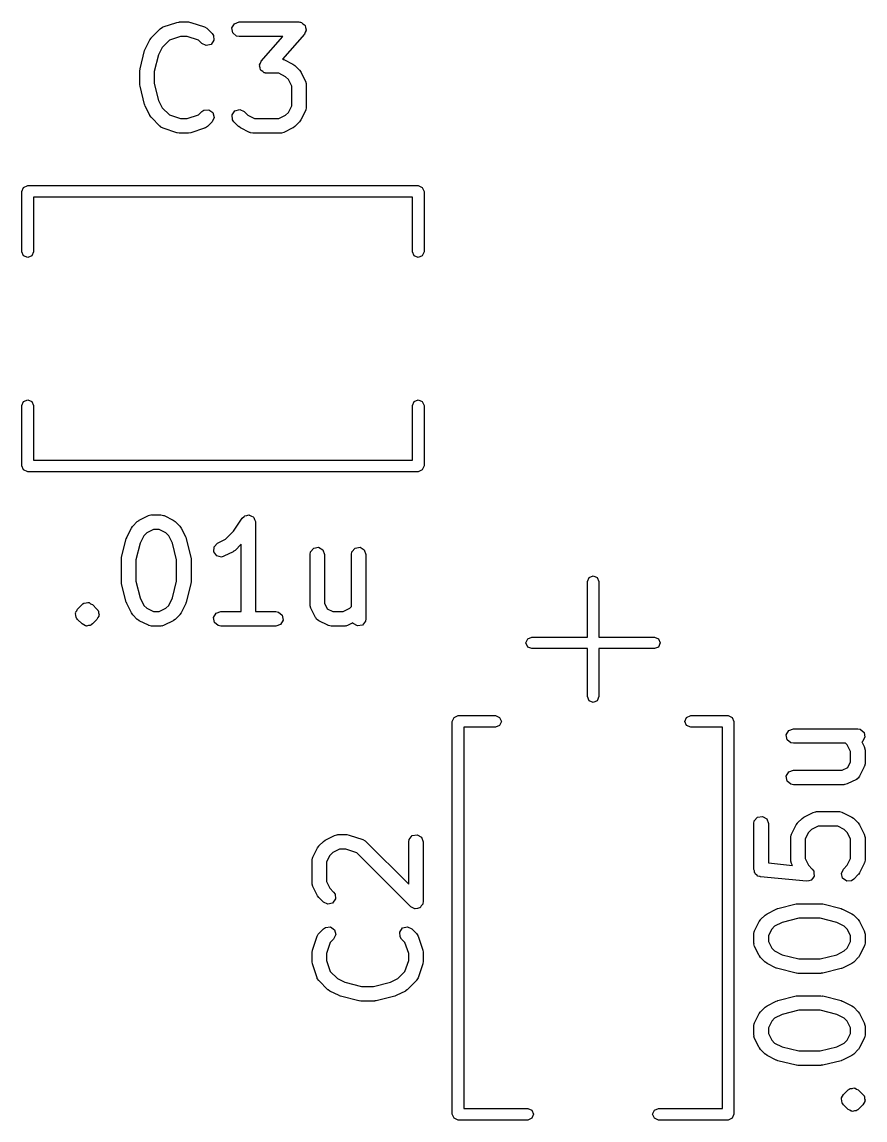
# Model space of a CAD drawing. Extents: x 40 to 128.4, y -180.3 to -86.
# Drawn here: x 62.67 to 71.39, y -112.33 to -100.97 of the extents above; entities that cross this region are included whole.
import ezdxf

# ---------------------------------------------------------------- set-up
doc = ezdxf.new("R2010")
doc.units = 0
doc.layers.add('BLACK', color=7, linetype='CONTINUOUS')

msp = doc.modelspace()

# ---------------------------------------------------------------- linework, layer by layer
at = {"layer": 'BLACK', "linetype": 'CONTINUOUS'}
for p, q in [((64.131, -101.019), (64.2739, -100.971)), ((64.2739, -100.971), (64.2961, -100.968)), ((64.2961, -100.968), (64.2976, -100.967)), ((64.2976, -100.967), (64.3929, -100.967)), ((64.3929, -100.967), (64.4149, -100.971)), ((64.4149, -100.971), (64.4166, -100.971)), ((64.4166, -100.971), (64.5594, -101.019)), ((64.8428, -101.029), (64.8685, -100.985)), ((64.8685, -100.985), (64.9167, -100.967)), ((64.9167, -100.967), (65.5357, -100.967)), ((65.5357, -100.967), (65.5468, -100.969)), ((65.5468, -100.969), (65.5503, -100.969)), ((65.5503, -100.969), (65.5529, -100.97)), ((65.5529, -100.97), (65.5614, -100.972)), ((65.5614, -100.972), (65.5769, -100.985)), ((65.5769, -100.985), (65.5942, -100.995)), ((65.5942, -100.995), (65.5961, -101.001)), ((64.0065, -101.132), (64.1017, -101.037)), ((64.1017, -101.037), (64.1231, -101.022)), ((64.1231, -101.022), (64.1275, -101.022)), ((64.1275, -101.022), (64.131, -101.019)), ((64.5594, -101.019), (64.5823, -101.031)), ((64.5823, -101.031), (64.5847, -101.035)), ((64.5847, -101.035), (64.5887, -101.037)), ((64.5887, -101.037), (64.6364, -101.085)), ((64.6364, -101.085), (64.6513, -101.106)), ((64.6513, -101.106), (64.6558, -101.157)), ((64.8517, -101.08), (64.8428, -101.029)), ((64.891, -101.113), (64.8517, -101.08)), ((65.5922, -101.092), (65.3647, -101.352)), ((65.5995, -101.073), (65.5922, -101.092)), ((65.5961, -101.001), (65.6007, -101.005)), ((65.6096, -101.055), (65.5995, -101.073)), ((65.6007, -101.005), (65.6042, -101.025)), ((65.6042, -101.025), (65.6107, -101.044)), ((65.6107, -101.044), (65.6085, -101.05)), ((65.6085, -101.05), (65.6096, -101.055)), ((63.9448, -101.247), (63.9924, -101.152)), ((63.9924, -101.152), (64.0058, -101.134)), ((64.0058, -101.134), (64.0065, -101.132)), ((64.1953, -101.156), (64.1212, -101.23)), ((64.3098, -101.117), (64.1953, -101.156)), ((64.3807, -101.117), (64.3098, -101.117)), ((64.4952, -101.156), (64.3807, -101.117)), ((64.5303, -101.191), (64.4952, -101.156)), ((64.5768, -101.212), (64.5303, -101.191)), ((64.6264, -101.199), (64.5768, -101.212)), ((64.6558, -101.157), (64.6264, -101.199)), ((64.9167, -101.117), (64.891, -101.113)), ((65.3704, -101.117), (64.9167, -101.117)), ((65.1459, -101.374), (65.3704, -101.117)), ((63.8915, -101.453), (63.9391, -101.262)), ((63.9391, -101.262), (63.9444, -101.25)), ((63.9444, -101.25), (63.9448, -101.247)), ((64.0827, -101.307), (64.0393, -101.48)), ((64.1212, -101.23), (64.0827, -101.307)), ((63.8919, -101.456), (63.8915, -101.453)), ((65.1274, -101.422), (65.1296, -101.416)), ((65.1339, -101.441), (65.1274, -101.422)), ((65.1285, -101.41), (65.1386, -101.393)), ((65.1296, -101.416), (65.1285, -101.41)), ((65.1374, -101.461), (65.1339, -101.441)), ((65.1386, -101.393), (65.1459, -101.374)), ((65.3647, -101.352), (65.3709, -101.353)), ((65.3709, -101.353), (65.3743, -101.356)), ((65.3743, -101.356), (65.3788, -101.356)), ((65.3788, -101.356), (65.474, -101.404)), ((65.474, -101.404), (65.492, -101.417)), ((65.492, -101.417), (65.4935, -101.418)), ((65.4935, -101.418), (65.5411, -101.466)), ((63.8893, -101.471), (63.8919, -101.456)), ((63.8893, -101.614), (63.8893, -101.471)), ((64.0393, -101.48), (64.0393, -101.605)), ((65.142, -101.465), (65.1374, -101.461)), ((65.1439, -101.47), (65.142, -101.465)), ((65.1612, -101.481), (65.1439, -101.47)), ((65.1767, -101.494), (65.1612, -101.481)), ((65.1852, -101.495), (65.1767, -101.494)), ((65.1878, -101.497), (65.1852, -101.495)), ((65.1913, -101.496), (65.1878, -101.497)), ((65.2024, -101.498), (65.1913, -101.496)), ((65.3275, -101.498), (65.2024, -101.498)), ((65.396, -101.533), (65.3275, -101.498)), ((65.4265, -101.563), (65.396, -101.533)), ((65.4607, -101.632), (65.4265, -101.563)), ((65.5411, -101.466), (65.554, -101.484)), ((65.554, -101.484), (65.5552, -101.485)), ((65.5552, -101.485), (65.6028, -101.58)), ((63.8905, -101.617), (63.8893, -101.614)), ((63.8915, -101.632), (63.8905, -101.617)), ((63.9391, -101.822), (63.8915, -101.632)), ((64.0393, -101.605), (64.0827, -101.778)), ((65.4607, -101.834), (65.4607, -101.632)), ((65.6028, -101.58), (65.6102, -101.605)), ((65.6102, -101.605), (65.6092, -101.61)), ((65.6092, -101.61), (65.6107, -101.614)), ((65.6107, -101.614), (65.6107, -101.852)), ((64.0827, -101.778), (64.1212, -101.855)), ((63.9411, -101.825), (63.9391, -101.822)), ((63.9448, -101.838), (63.9411, -101.825)), ((63.9924, -101.933), (63.9448, -101.838)), ((64.1212, -101.855), (64.1953, -101.929)), ((64.4952, -101.929), (64.5303, -101.894)), ((64.5303, -101.894), (64.5516, -101.879)), ((64.5516, -101.879), (64.6027, -101.875)), ((64.6027, -101.875), (64.6448, -101.904)), ((64.6448, -101.904), (64.658, -101.954)), ((64.8442, -101.928), (64.8736, -101.886)), ((64.8736, -101.886), (64.9232, -101.872)), ((64.9232, -101.872), (64.9697, -101.894)), ((64.9697, -101.894), (65.0087, -101.933)), ((65.396, -101.933), (65.4265, -101.903)), ((65.4265, -101.903), (65.4607, -101.834)), ((65.6028, -101.885), (65.5552, -101.981)), ((65.6033, -101.881), (65.6028, -101.885)), ((65.6062, -101.878), (65.6033, -101.881)), ((65.6107, -101.852), (65.6062, -101.878)), ((63.9936, -101.934), (63.9924, -101.933)), ((64.0065, -101.953), (63.9936, -101.934)), ((64.1017, -102.048), (64.0065, -101.953)), ((64.1953, -101.929), (64.3098, -101.967)), ((64.3098, -101.967), (64.3807, -101.967)), ((64.3807, -101.967), (64.4952, -101.929)), ((64.6364, -102), (64.5887, -102.048)), ((64.658, -101.954), (64.6364, -102)), ((64.8487, -101.979), (64.8442, -101.928)), ((64.8636, -102), (64.8487, -101.979)), ((64.9113, -102.048), (64.8636, -102)), ((65.0087, -101.933), (65.0772, -101.967)), ((65.0772, -101.967), (65.3275, -101.967)), ((65.3275, -101.967), (65.396, -101.933)), ((65.5411, -102), (65.4935, -102.048)), ((65.5418, -101.999), (65.5411, -102)), ((65.5552, -101.981), (65.5418, -101.999)), ((64.1058, -102.05), (64.1017, -102.048)), ((64.1081, -102.054), (64.1058, -102.05)), ((64.131, -102.066), (64.1081, -102.054)), ((64.2739, -102.114), (64.131, -102.066)), ((64.2755, -102.113), (64.2739, -102.114)), ((64.2976, -102.117), (64.2755, -102.113)), ((64.3929, -102.117), (64.2976, -102.117)), ((64.3944, -102.117), (64.3929, -102.117)), ((64.4166, -102.114), (64.3944, -102.117)), ((64.5594, -102.066), (64.4166, -102.114)), ((64.5629, -102.063), (64.5594, -102.066)), ((64.5674, -102.063), (64.5629, -102.063)), ((64.5887, -102.048), (64.5674, -102.063)), ((64.9127, -102.048), (64.9113, -102.048)), ((64.9307, -102.062), (64.9127, -102.048)), ((65.026, -102.109), (64.9307, -102.062)), ((65.0304, -102.11), (65.026, -102.109)), ((65.0339, -102.113), (65.0304, -102.11)), ((65.0595, -102.117), (65.0339, -102.113)), ((65.3452, -102.117), (65.0595, -102.117)), ((65.3495, -102.116), (65.3452, -102.117)), ((65.3538, -102.117), (65.3495, -102.116)), ((65.3788, -102.109), (65.3538, -102.117)), ((65.474, -102.062), (65.3788, -102.109)), ((65.4751, -102.061), (65.474, -102.062)), ((65.4935, -102.048), (65.4751, -102.061)), ((62.67, -102.72), (62.6876, -102.678)), ((62.6876, -102.678), (62.73, -102.66)), ((62.73, -102.66), (66.77, -102.66)), ((66.77, -102.66), (66.8124, -102.678)), ((66.8124, -102.678), (66.83, -102.72)), ((62.67, -103.345), (62.67, -102.72)), ((66.71, -102.78), (62.79, -102.78)), ((62.79, -102.78), (62.79, -103.345)), ((66.71, -103.345), (66.71, -102.78)), ((66.83, -102.72), (66.83, -103.345)), ((62.6876, -103.387), (62.67, -103.345)), ((62.79, -103.345), (62.7724, -103.387)), ((66.7276, -103.387), (66.71, -103.345)), ((66.83, -103.345), (66.8124, -103.387)), ((62.73, -103.405), (62.6876, -103.387)), ((62.7724, -103.387), (62.73, -103.405)), ((66.77, -103.405), (66.7276, -103.387)), ((66.8124, -103.387), (66.77, -103.405)), ((62.67, -104.935), (62.6876, -104.893)), ((62.67, -105.56), (62.67, -104.935)), ((62.6876, -104.893), (62.73, -104.875)), ((62.73, -104.875), (62.7724, -104.893)), ((62.7724, -104.893), (62.79, -104.935)), ((62.79, -104.935), (62.79, -105.5)), ((66.71, -104.935), (66.7276, -104.893)), ((66.71, -105.5), (66.71, -104.935)), ((66.7276, -104.893), (66.77, -104.875)), ((66.77, -104.875), (66.8124, -104.893)), ((66.8124, -104.893), (66.83, -104.935)), ((66.83, -104.935), (66.83, -105.56)), ((62.79, -105.5), (66.71, -105.5)), ((62.6876, -105.602), (62.67, -105.56)), ((62.73, -105.62), (62.6876, -105.602)), ((66.77, -105.62), (62.73, -105.62)), ((66.8124, -105.602), (66.77, -105.62)), ((66.83, -105.56), (66.8124, -105.602)), ((63.8831, -106.123), (63.9784, -106.075)), ((63.9784, -106.075), (64.0033, -106.068)), ((64.0033, -106.068), (64.0077, -106.069)), ((64.0077, -106.069), (64.0119, -106.067)), ((64.0119, -106.067), (64.1071, -106.067)), ((64.1071, -106.067), (64.1328, -106.072)), ((64.1328, -106.072), (64.1362, -106.075)), ((64.1362, -106.075), (64.1407, -106.075)), ((64.1407, -106.075), (64.2359, -106.123)), ((64.8584, -106.237), (64.9495, -106.101)), ((64.9495, -106.101), (64.9675, -106.082)), ((64.9675, -106.082), (64.9716, -106.081)), ((64.9716, -106.081), (64.9744, -106.077)), ((64.9744, -106.077), (64.9958, -106.074)), ((64.9958, -106.074), (65.0167, -106.068)), ((65.0167, -106.068), (65.0207, -106.069)), ((65.0207, -106.069), (65.0249, -106.069)), ((65.0249, -106.069), (65.0438, -106.079)), ((65.0438, -106.079), (65.0637, -106.088)), ((65.0637, -106.088), (65.0656, -106.092)), ((65.0656, -106.092), (65.0694, -106.094)), ((65.0694, -106.094), (65.0768, -106.115)), ((63.7543, -106.299), (63.802, -106.204)), ((63.802, -106.204), (63.8153, -106.186)), ((63.8153, -106.186), (63.816, -106.185)), ((63.816, -106.185), (63.8636, -106.137)), ((63.8636, -106.137), (63.882, -106.124)), ((63.882, -106.124), (63.8831, -106.123)), ((64.0296, -106.217), (63.9611, -106.252)), ((64.0894, -106.217), (64.0296, -106.217)), ((64.158, -106.252), (64.0894, -106.217)), ((64.2359, -106.123), (64.2539, -106.136)), ((64.2539, -106.136), (64.2554, -106.137)), ((64.2554, -106.137), (64.303, -106.185)), ((64.303, -106.185), (64.3159, -106.203)), ((64.3159, -106.203), (64.3171, -106.204)), ((64.3171, -106.204), (64.3647, -106.299)), ((65.0768, -106.115), (65.0864, -106.134)), ((65.0864, -106.134), (65.0854, -106.138)), ((65.0854, -106.138), (65.0869, -106.142)), ((65.0869, -106.142), (65.0869, -107.067)), ((63.701, -106.505), (63.7487, -106.315)), ((63.7487, -106.315), (63.7539, -106.303)), ((63.7539, -106.303), (63.7543, -106.299)), ((63.9307, -106.282), (63.8922, -106.359)), ((63.9611, -106.252), (63.9307, -106.282)), ((64.1884, -106.282), (64.158, -106.252)), ((64.2269, -106.359), (64.1884, -106.282)), ((64.3647, -106.299), (64.3684, -106.312)), ((64.3684, -106.312), (64.3704, -106.315)), ((64.3704, -106.315), (64.418, -106.505)), ((64.6926, -106.361), (64.777, -106.319)), ((64.777, -106.319), (64.8584, -106.237)), ((63.8922, -106.359), (63.8488, -106.533)), ((64.2702, -106.533), (64.2269, -106.359)), ((64.6543, -106.449), (64.6574, -106.398)), ((64.6849, -106.491), (64.6543, -106.449)), ((64.6574, -106.398), (64.6926, -106.361)), ((64.855, -106.448), (64.7597, -106.495)), ((64.8561, -106.446), (64.855, -106.448)), ((64.8745, -106.434), (64.8561, -106.446)), ((64.9369, -106.371), (64.8745, -106.434)), ((64.9369, -107.067), (64.9369, -106.371)), ((65.6512, -106.476), (65.6557, -106.45)), ((65.6557, -106.45), (65.6887, -106.411)), ((65.6887, -106.411), (65.7392, -106.402)), ((65.7392, -106.402), (65.7836, -106.428)), ((65.7836, -106.428), (65.8012, -106.476)), ((66.0798, -106.476), (66.0843, -106.45)), ((66.0843, -106.45), (66.1173, -106.411)), ((66.1173, -106.411), (66.1678, -106.402)), ((66.1678, -106.402), (66.2122, -106.428)), ((66.2122, -106.428), (66.2298, -106.476)), ((63.6988, -106.523), (63.7014, -106.509)), ((63.6988, -106.761), (63.6988, -106.523)), ((63.7014, -106.509), (63.701, -106.505)), ((63.8488, -106.533), (63.8488, -106.752)), ((64.2702, -106.752), (64.2702, -106.533)), ((64.418, -106.505), (64.4191, -106.52)), ((64.4191, -106.52), (64.4202, -106.523)), ((64.4202, -106.523), (64.4202, -106.761)), ((64.7348, -106.503), (64.6849, -106.491)), ((64.7597, -106.495), (64.7348, -106.503)), ((65.6512, -107), (65.6512, -106.476)), ((65.8012, -106.476), (65.8012, -106.982)), ((66.0798, -107.016), (66.0798, -106.476)), ((66.2298, -106.476), (66.2298, -107.142)), ((63.7, -106.765), (63.6988, -106.761)), ((63.701, -106.78), (63.7, -106.765)), ((63.7487, -106.97), (63.701, -106.78)), ((63.8488, -106.752), (63.8922, -106.926)), ((64.2269, -106.926), (64.2702, -106.752)), ((64.418, -106.78), (64.3704, -106.97)), ((64.4202, -106.761), (64.4176, -106.776)), ((64.4176, -106.776), (64.418, -106.78)), ((68.52, -106.756), (68.5376, -106.714)), ((68.52, -107.331), (68.52, -106.756)), ((68.5376, -106.714), (68.58, -106.696)), ((68.58, -106.696), (68.6224, -106.714)), ((68.6224, -106.714), (68.64, -106.756)), ((68.64, -106.756), (68.64, -107.331)), ((63.2446, -107.042), (63.2922, -106.994)), ((63.2922, -106.994), (63.3003, -106.988)), ((63.3003, -106.988), (63.3022, -106.986)), ((63.3022, -106.986), (63.3054, -106.985)), ((63.3054, -106.985), (63.3056, -106.985)), ((63.3056, -106.985), (63.3077, -106.982)), ((63.3077, -106.982), (63.3097, -106.982)), ((63.3097, -106.982), (63.3135, -106.979)), ((63.3135, -106.979), (63.333, -106.977)), ((63.333, -106.977), (63.3518, -106.972)), ((63.3518, -106.972), (63.3549, -106.974)), ((63.3549, -106.974), (63.3583, -106.973)), ((63.3583, -106.973), (63.3612, -106.975)), ((63.3612, -106.975), (63.3646, -106.975)), ((63.3646, -106.975), (63.3806, -106.986)), ((63.3806, -106.986), (63.3983, -106.994)), ((63.3983, -106.994), (63.4459, -107.042)), ((63.7507, -106.973), (63.7487, -106.97)), ((63.7543, -106.985), (63.7507, -106.973)), ((63.802, -107.081), (63.7543, -106.985)), ((63.8922, -106.926), (63.9307, -107.003)), ((63.9307, -107.003), (63.9611, -107.033)), ((64.158, -107.033), (64.1884, -107.003)), ((64.1884, -107.003), (64.2269, -106.926)), ((64.3647, -106.985), (64.3171, -107.081)), ((64.3651, -106.982), (64.3647, -106.985)), ((64.3704, -106.97), (64.3651, -106.982)), ((65.6527, -107.004), (65.6512, -107)), ((65.6517, -107.008), (65.6527, -107.004)), ((65.6591, -107.033), (65.6517, -107.008)), ((65.8012, -106.982), (65.8297, -107.039)), ((66.0627, -107.033), (66.0798, -107.016)), ((63.2229, -107.088), (63.2258, -107.082)), ((63.2279, -107.107), (63.2229, -107.088)), ((63.2252, -107.075), (63.2364, -107.059)), ((63.2258, -107.082), (63.2252, -107.075)), ((63.2296, -107.126), (63.2279, -107.107)), ((63.2353, -107.135), (63.2296, -107.126)), ((63.2364, -107.059), (63.2446, -107.042)), ((63.4459, -107.042), (63.4516, -107.05)), ((63.4541, -107.13), (63.4459, -107.148)), ((63.4516, -107.05), (63.4543, -107.052)), ((63.4653, -107.114), (63.4541, -107.13)), ((63.4543, -107.052), (63.4552, -107.055)), ((63.4552, -107.055), (63.4608, -107.063)), ((63.4608, -107.063), (63.4625, -107.082)), ((63.4625, -107.082), (63.4676, -107.101)), ((63.4676, -107.101), (63.4647, -107.107)), ((63.4647, -107.107), (63.4653, -107.114)), ((63.8032, -107.082), (63.802, -107.081)), ((63.816, -107.1), (63.8032, -107.082)), ((63.8636, -107.148), (63.816, -107.1)), ((63.9611, -107.033), (64.0296, -107.067)), ((64.0296, -107.067), (64.0894, -107.067)), ((64.0894, -107.067), (64.158, -107.033)), ((64.303, -107.1), (64.2554, -107.148)), ((64.3037, -107.099), (64.303, -107.1)), ((64.3171, -107.081), (64.3037, -107.099)), ((64.6523, -107.129), (64.678, -107.085)), ((64.6612, -107.18), (64.6523, -107.129)), ((64.678, -107.085), (64.7262, -107.067)), ((64.7262, -107.067), (64.9369, -107.067)), ((65.0869, -107.067), (65.2976, -107.067)), ((65.2976, -107.067), (65.3233, -107.072)), ((65.3233, -107.072), (65.3626, -107.105)), ((65.3626, -107.105), (65.3715, -107.155)), ((65.7067, -107.128), (65.6591, -107.033)), ((65.7149, -107.136), (65.7067, -107.128)), ((65.8297, -107.039), (65.8868, -107.067)), ((65.8868, -107.067), (65.9942, -107.067)), ((65.9942, -107.067), (66.0627, -107.033)), ((63.2362, -107.138), (63.2353, -107.135)), ((63.2389, -107.14), (63.2362, -107.138)), ((63.2446, -107.148), (63.2389, -107.14)), ((63.2922, -107.195), (63.2446, -107.148)), ((63.3099, -107.204), (63.2922, -107.195)), ((63.3258, -107.215), (63.3099, -107.204)), ((63.3292, -107.215), (63.3258, -107.215)), ((63.3322, -107.216), (63.3292, -107.215)), ((63.3356, -107.216), (63.3322, -107.216)), ((63.3387, -107.217), (63.3356, -107.216)), ((63.3575, -107.212), (63.3387, -107.217)), ((63.3769, -107.21), (63.3575, -107.212)), ((63.3807, -107.208), (63.3769, -107.21)), ((63.3827, -107.207), (63.3807, -107.208)), ((63.3849, -107.205), (63.3827, -107.207)), ((63.385, -107.205), (63.3849, -107.205)), ((63.3883, -107.204), (63.385, -107.205)), ((63.3902, -107.201), (63.3883, -107.204)), ((63.3983, -107.195), (63.3902, -107.201)), ((63.4459, -107.148), (63.3983, -107.195)), ((63.8651, -107.148), (63.8636, -107.148)), ((63.8831, -107.162), (63.8651, -107.148)), ((63.9784, -107.209), (63.8831, -107.162)), ((63.9828, -107.21), (63.9784, -107.209)), ((63.9863, -107.213), (63.9828, -107.21)), ((64.0119, -107.217), (63.9863, -107.213)), ((64.1071, -107.217), (64.0119, -107.217)), ((64.1114, -107.216), (64.1071, -107.217)), ((64.1157, -107.217), (64.1114, -107.216)), ((64.1407, -107.209), (64.1157, -107.217)), ((64.2359, -107.162), (64.1407, -107.209)), ((64.237, -107.161), (64.2359, -107.162)), ((64.2554, -107.148), (64.237, -107.161)), ((64.7005, -107.213), (64.6612, -107.18)), ((64.7262, -107.217), (64.7005, -107.213)), ((65.2976, -107.217), (64.7262, -107.217)), ((65.3458, -107.2), (65.2976, -107.217)), ((65.3715, -107.155), (65.3458, -107.2)), ((65.7193, -107.146), (65.7149, -107.136)), ((65.7403, -107.162), (65.7193, -107.146)), ((65.8355, -107.209), (65.7403, -107.162)), ((65.84, -107.21), (65.8355, -107.209)), ((65.8434, -107.213), (65.84, -107.21)), ((65.869, -107.217), (65.8434, -107.213)), ((66.0119, -107.217), (65.869, -107.217)), ((66.0161, -107.216), (66.0119, -107.217)), ((66.0205, -107.217), (66.0161, -107.216)), ((66.0454, -107.209), (66.0205, -107.217)), ((66.0951, -107.185), (66.0454, -107.209)), ((66.0973, -107.191), (66.0951, -107.185)), ((66.1417, -107.216), (66.0973, -107.191)), ((66.1923, -107.207), (66.1417, -107.216)), ((66.2252, -107.168), (66.1923, -107.207)), ((66.2298, -107.142), (66.2252, -107.168)), ((67.885, -107.391), (67.9026, -107.349)), ((67.9026, -107.349), (67.945, -107.331)), ((67.945, -107.331), (68.52, -107.331)), ((68.64, -107.331), (69.215, -107.331)), ((69.215, -107.331), (69.2574, -107.349)), ((69.2574, -107.349), (69.275, -107.391)), ((67.9026, -107.434), (67.885, -107.391)), ((67.945, -107.451), (67.9026, -107.434)), ((68.52, -107.451), (67.945, -107.451)), ((68.52, -107.947), (68.52, -107.451)), ((69.215, -107.451), (68.64, -107.451)), ((68.64, -107.451), (68.64, -107.947)), ((69.2574, -107.434), (69.215, -107.451)), ((69.275, -107.391), (69.2574, -107.434)), ((68.5376, -107.99), (68.52, -107.947)), ((68.58, -108.007), (68.5376, -107.99)), ((68.6224, -107.99), (68.58, -108.007)), ((68.64, -107.947), (68.6224, -107.99)), ((67.1406, -108.162), (67.183, -108.144)), ((67.183, -108.144), (67.5703, -108.144)), ((67.5703, -108.144), (67.6127, -108.162)), ((69.5473, -108.162), (69.5897, -108.144)), ((69.5897, -108.144), (69.977, -108.144)), ((69.977, -108.144), (70.0194, -108.162)), ((67.123, -108.204), (67.1406, -108.162)), ((67.123, -112.268), (67.123, -108.204)), ((67.5703, -108.264), (67.243, -108.264)), ((67.243, -108.264), (67.243, -112.208)), ((67.6127, -108.246), (67.5703, -108.264)), ((67.6127, -108.162), (67.6303, -108.204)), ((67.6303, -108.204), (67.6127, -108.246)), ((69.5297, -108.204), (69.5473, -108.162)), ((69.5473, -108.246), (69.5297, -108.204)), ((69.5897, -108.264), (69.5473, -108.246)), ((69.917, -108.264), (69.5897, -108.264)), ((69.917, -112.208), (69.917, -108.264)), ((70.0194, -108.162), (70.037, -108.204)), ((70.037, -108.204), (70.037, -112.268)), ((70.5779, -108.342), (70.6035, -108.298)), ((70.5868, -108.393), (70.5779, -108.342)), ((70.6035, -108.298), (70.6517, -108.28)), ((70.6517, -108.28), (71.3184, -108.28)), ((71.3184, -108.28), (71.344, -108.285)), ((71.344, -108.285), (71.3833, -108.318)), ((71.3922, -108.368), (71.3666, -108.412)), ((71.3833, -108.318), (71.3922, -108.368)), ((70.6261, -108.426), (70.5868, -108.393)), ((70.6517, -108.43), (70.6261, -108.426)), ((71.1921, -108.43), (70.6517, -108.43)), ((71.2091, -108.447), (71.1921, -108.43)), ((71.2434, -108.516), (71.2091, -108.447)), ((71.3666, -108.412), (71.3606, -108.415)), ((71.3606, -108.415), (71.3855, -108.464)), ((71.3855, -108.464), (71.3929, -108.489)), ((71.3929, -108.489), (71.3918, -108.494)), ((71.3918, -108.494), (71.3934, -108.498)), ((71.2434, -108.623), (71.2434, -108.516)), ((71.3934, -108.498), (71.3934, -108.641)), ((70.6035, -108.726), (70.6517, -108.709)), ((70.6517, -108.709), (71.1578, -108.709)), ((71.1578, -108.709), (71.2149, -108.68)), ((71.2149, -108.68), (71.2434, -108.623)), ((71.3855, -108.674), (71.3378, -108.77)), ((71.386, -108.67), (71.3855, -108.674)), ((71.3889, -108.666), (71.386, -108.67)), ((71.3934, -108.641), (71.3889, -108.666)), ((70.5779, -108.771), (70.6035, -108.726)), ((70.5868, -108.821), (70.5779, -108.771)), ((70.6261, -108.854), (70.5868, -108.821)), ((71.3043, -108.803), (71.2091, -108.851)), ((71.312, -108.795), (71.3043, -108.803)), ((71.3223, -108.79), (71.312, -108.795)), ((71.3378, -108.77), (71.3223, -108.79)), ((70.6517, -108.859), (70.6261, -108.854)), ((71.1755, -108.859), (70.6517, -108.859)), ((71.1797, -108.857), (71.1755, -108.859)), ((71.1841, -108.858), (71.1797, -108.857)), ((71.2091, -108.851), (71.1841, -108.858)), ((70.761, -109.193), (70.8563, -109.145)), ((70.8563, -109.145), (70.8812, -109.138)), ((70.8812, -109.138), (70.8856, -109.139)), ((70.8856, -109.139), (70.8898, -109.137)), ((70.8898, -109.137), (71.1279, -109.137)), ((71.1279, -109.137), (71.1536, -109.142)), ((71.1536, -109.142), (71.157, -109.145)), ((71.157, -109.145), (71.1614, -109.145)), ((71.1614, -109.145), (71.2567, -109.193)), ((70.2434, -109.26), (70.2479, -109.234)), ((70.2434, -109.736), (70.2434, -109.26)), ((70.2479, -109.234), (70.2809, -109.195)), ((70.2809, -109.195), (70.3314, -109.186)), ((70.3314, -109.186), (70.3758, -109.212)), ((70.3758, -109.212), (70.3934, -109.26)), ((70.3934, -109.26), (70.3934, -109.668)), ((70.6323, -109.369), (70.6799, -109.274)), ((70.6799, -109.274), (70.6932, -109.256)), ((70.6932, -109.256), (70.6939, -109.254)), ((70.6939, -109.254), (70.7415, -109.207)), ((70.7415, -109.207), (70.7599, -109.194)), ((70.7599, -109.194), (70.761, -109.193)), ((70.9075, -109.287), (70.839, -109.321)), ((71.1102, -109.287), (70.9075, -109.287)), ((71.1787, -109.321), (71.1102, -109.287)), ((71.2567, -109.193), (71.2747, -109.206)), ((71.2747, -109.206), (71.2762, -109.207)), ((71.2762, -109.207), (71.3238, -109.254)), ((71.3238, -109.254), (71.3367, -109.273)), ((71.3367, -109.273), (71.3378, -109.274)), ((71.3378, -109.274), (71.3855, -109.369)), ((65.8081, -109.431), (65.9033, -109.383)), ((65.9033, -109.383), (65.9283, -109.376)), ((65.9283, -109.376), (65.9326, -109.377)), ((65.9326, -109.377), (65.9369, -109.375)), ((65.9369, -109.375), (66.0321, -109.375)), ((66.0321, -109.375), (66.0542, -109.379)), ((66.0542, -109.379), (66.0558, -109.379)), ((66.0558, -109.379), (66.1987, -109.427)), ((66.6759, -109.425), (66.7089, -109.385)), ((66.7089, -109.385), (66.7594, -109.376)), ((66.7594, -109.376), (66.8038, -109.402)), ((66.8038, -109.402), (66.8214, -109.45)), ((70.6243, -109.403), (70.6289, -109.377)), ((70.6243, -109.641), (70.6243, -109.403)), ((70.6289, -109.377), (70.6317, -109.374)), ((70.6317, -109.374), (70.6323, -109.369)), ((70.8086, -109.352), (70.7743, -109.42)), ((70.839, -109.321), (70.8086, -109.352)), ((71.2091, -109.352), (71.1787, -109.321)), ((71.2434, -109.42), (71.2091, -109.352)), ((71.3855, -109.369), (71.3929, -109.394)), ((71.3929, -109.394), (71.3918, -109.398)), ((71.3918, -109.398), (71.3934, -109.403)), ((71.3934, -109.403), (71.3934, -109.641)), ((65.6793, -109.607), (65.7269, -109.512)), ((65.7269, -109.512), (65.7403, -109.494)), ((65.7403, -109.494), (65.741, -109.492)), ((65.741, -109.492), (65.7886, -109.445)), ((65.7886, -109.445), (65.807, -109.432)), ((65.807, -109.432), (65.8081, -109.431)), ((66.1987, -109.427), (66.2216, -109.439)), ((66.2216, -109.439), (66.2239, -109.443)), ((66.2239, -109.443), (66.228, -109.445)), ((66.228, -109.445), (66.6714, -109.888)), ((66.6714, -109.45), (66.6759, -109.425)), ((66.6714, -109.888), (66.6714, -109.45)), ((66.8214, -109.45), (66.8214, -110.069)), ((70.7743, -109.42), (70.7743, -109.623)), ((71.2434, -109.623), (71.2434, -109.42)), ((65.6714, -109.641), (65.6759, -109.615)), ((65.6759, -109.615), (65.6788, -109.612)), ((65.6788, -109.612), (65.6793, -109.607)), ((65.8556, -109.59), (65.8214, -109.658)), ((65.886, -109.56), (65.8556, -109.59)), ((65.9546, -109.525), (65.886, -109.56)), ((66.0199, -109.525), (65.9546, -109.525)), ((66.1344, -109.563), (66.0199, -109.525)), ((66.6933, -110.122), (66.1344, -109.563)), ((70.7743, -109.623), (70.8086, -109.692)), ((71.2091, -109.692), (71.2434, -109.623)), ((65.6714, -109.879), (65.6714, -109.641)), ((65.8214, -109.658), (65.8214, -109.861)), ((70.2488, -109.751), (70.2434, -109.736)), ((70.3934, -109.668), (70.6416, -109.693)), ((70.6259, -109.645), (70.6243, -109.641)), ((70.6248, -109.649), (70.6259, -109.645)), ((70.6323, -109.674), (70.6248, -109.649)), ((70.6416, -109.693), (70.6323, -109.674)), ((70.8086, -109.692), (70.8476, -109.731)), ((70.8476, -109.731), (70.8625, -109.752)), ((71.1484, -109.777), (71.1701, -109.731)), ((71.1701, -109.731), (71.2091, -109.692)), ((71.3855, -109.674), (71.3378, -109.77)), ((71.386, -109.67), (71.3855, -109.674)), ((71.3889, -109.666), (71.386, -109.67)), ((71.3934, -109.641), (71.3889, -109.666)), ((70.25, -109.767), (70.2488, -109.751)), ((70.2573, -109.774), (70.25, -109.767)), ((70.2609, -109.784), (70.2573, -109.774)), ((70.2747, -109.792), (70.2609, -109.784)), ((70.2858, -109.804), (70.2747, -109.792)), ((70.3027, -109.808), (70.2858, -109.804)), ((70.3054, -109.81), (70.3027, -109.808)), ((70.3071, -109.81), (70.3054, -109.81)), ((70.3109, -109.811), (70.3071, -109.81)), ((70.7871, -109.858), (70.3109, -109.811)), ((70.7876, -109.858), (70.7871, -109.858)), ((70.788, -109.858), (70.7876, -109.858)), ((70.8124, -109.852), (70.788, -109.858)), ((70.8368, -109.846), (70.8124, -109.852)), ((70.8371, -109.845), (70.8368, -109.846)), ((70.8376, -109.845), (70.8371, -109.845)), ((70.852, -109.824), (70.8376, -109.845)), ((70.8668, -109.804), (70.852, -109.824)), ((70.8625, -109.752), (70.8626, -109.752)), ((70.8626, -109.752), (70.8629, -109.753)), ((70.8629, -109.753), (70.8648, -109.778)), ((70.8648, -109.778), (70.867, -109.803)), ((70.867, -109.803), (70.8667, -109.803)), ((70.8667, -109.803), (70.8668, -109.804)), ((71.1617, -109.827), (71.1484, -109.777)), ((71.2037, -109.856), (71.1617, -109.827)), ((71.2548, -109.852), (71.2037, -109.856)), ((71.2762, -109.837), (71.2548, -109.852)), ((71.3238, -109.789), (71.2762, -109.837)), ((71.3245, -109.788), (71.3238, -109.789)), ((71.3378, -109.77), (71.3245, -109.788)), ((65.6729, -109.883), (65.6714, -109.879)), ((65.6719, -109.887), (65.6729, -109.883)), ((65.6793, -109.912), (65.6719, -109.887)), ((65.7269, -110.008), (65.6793, -109.912)), ((65.8214, -109.861), (65.8556, -109.93)), ((65.8556, -109.93), (65.8947, -109.969)), ((65.8947, -109.969), (65.9096, -109.99)), ((65.7281, -110.009), (65.7269, -110.008)), ((65.741, -110.027), (65.7281, -110.009)), ((65.7886, -110.075), (65.741, -110.027)), ((65.8351, -110.096), (65.7886, -110.075)), ((65.8846, -110.083), (65.8351, -110.096)), ((65.9141, -110.041), (65.8846, -110.083)), ((65.9096, -109.99), (65.9141, -110.041)), ((66.8214, -110.069), (66.8185, -110.085)), ((66.8185, -110.085), (66.8188, -110.089)), ((66.7138, -110.132), (66.6933, -110.122)), ((66.7334, -110.143), (66.7138, -110.132)), ((66.7367, -110.143), (66.7334, -110.143)), ((66.7398, -110.144), (66.7367, -110.143)), ((66.7616, -110.138), (66.7398, -110.144)), ((66.7839, -110.134), (66.7616, -110.138)), ((66.7861, -110.132), (66.7839, -110.134)), ((66.7894, -110.131), (66.7861, -110.132)), ((66.8023, -110.112), (66.7894, -110.131)), ((66.8169, -110.095), (66.8023, -110.112)), ((66.8177, -110.09), (66.8169, -110.095)), ((66.8188, -110.089), (66.8177, -110.09)), ((70.3606, -110.207), (70.379, -110.194)), ((70.379, -110.194), (70.3801, -110.193)), ((70.3801, -110.193), (70.4753, -110.145)), ((70.4753, -110.145), (70.4877, -110.141)), ((70.4877, -110.141), (70.4907, -110.139)), ((70.4907, -110.139), (70.6811, -110.092)), ((70.6811, -110.092), (70.6961, -110.091)), ((70.6961, -110.091), (70.6993, -110.09)), ((70.6993, -110.09), (70.9374, -110.09)), ((70.9374, -110.09), (70.9522, -110.092)), ((70.9522, -110.092), (70.9556, -110.092)), ((70.9556, -110.092), (71.1461, -110.139)), ((71.1461, -110.139), (71.1579, -110.145)), ((71.1579, -110.145), (71.1614, -110.145)), ((71.1614, -110.145), (71.2567, -110.193)), ((71.2567, -110.193), (71.2747, -110.206)), ((70.2513, -110.369), (70.2989, -110.274)), ((70.2989, -110.274), (70.3123, -110.256)), ((70.3123, -110.256), (70.313, -110.254)), ((70.313, -110.254), (70.3606, -110.207)), ((70.535, -110.283), (70.458, -110.321)), ((70.7086, -110.24), (70.535, -110.283)), ((70.9282, -110.24), (70.7086, -110.24)), ((71.1017, -110.283), (70.9282, -110.24)), ((71.1787, -110.321), (71.1017, -110.283)), ((71.2747, -110.206), (71.2762, -110.207)), ((71.2762, -110.207), (71.3238, -110.254)), ((71.3238, -110.254), (71.3367, -110.273)), ((71.3367, -110.273), (71.3378, -110.274)), ((71.3378, -110.274), (71.3855, -110.369)), ((65.6752, -110.569), (65.7228, -110.427)), ((65.7228, -110.427), (65.7353, -110.404)), ((65.7353, -110.404), (65.7391, -110.401)), ((65.7391, -110.401), (65.741, -110.397)), ((65.741, -110.397), (65.7886, -110.35)), ((65.7886, -110.35), (65.8099, -110.335)), ((65.8099, -110.335), (65.861, -110.33)), ((65.861, -110.33), (65.9031, -110.36)), ((65.9163, -110.409), (65.8947, -110.456)), ((65.9031, -110.36), (65.9163, -110.409)), ((66.5787, -110.383), (66.6081, -110.341)), ((66.5832, -110.434), (66.5787, -110.383)), ((66.6081, -110.341), (66.6577, -110.328)), ((66.6577, -110.328), (66.7042, -110.35)), ((66.7042, -110.35), (66.7518, -110.397)), ((66.7518, -110.397), (66.7667, -110.419)), ((66.7667, -110.419), (66.7671, -110.423)), ((66.7671, -110.423), (66.7699, -110.427)), ((66.7699, -110.427), (66.8175, -110.569)), ((70.2434, -110.403), (70.2479, -110.377)), ((70.2434, -110.498), (70.2434, -110.403)), ((70.2479, -110.377), (70.2508, -110.374)), ((70.2508, -110.374), (70.2513, -110.369)), ((70.4276, -110.352), (70.3934, -110.42)), ((70.3934, -110.42), (70.3934, -110.48)), ((70.458, -110.321), (70.4276, -110.352)), ((71.2091, -110.352), (71.1787, -110.321)), ((71.2434, -110.42), (71.2091, -110.352)), ((71.2434, -110.48), (71.2434, -110.42)), ((71.3855, -110.369), (71.3929, -110.394)), ((71.3929, -110.394), (71.3918, -110.398)), ((71.3918, -110.398), (71.3934, -110.403)), ((71.3934, -110.403), (71.3934, -110.498)), ((65.8596, -110.491), (65.8214, -110.605)), ((65.8947, -110.456), (65.8596, -110.491)), ((66.5981, -110.456), (66.5832, -110.434)), ((66.6332, -110.491), (66.5981, -110.456)), ((66.6714, -110.605), (66.6332, -110.491)), ((70.2449, -110.502), (70.2434, -110.498)), ((70.2439, -110.506), (70.2449, -110.502)), ((70.2513, -110.531), (70.2439, -110.506)), ((70.2989, -110.627), (70.2513, -110.531)), ((70.3934, -110.48), (70.4276, -110.549)), ((71.2091, -110.549), (71.2434, -110.48)), ((71.3855, -110.531), (71.3378, -110.627)), ((71.386, -110.527), (71.3855, -110.531)), ((71.3889, -110.524), (71.386, -110.527)), ((71.3934, -110.498), (71.3889, -110.524)), ((65.6714, -110.593), (65.6753, -110.571)), ((65.6714, -110.688), (65.6714, -110.593)), ((65.6753, -110.571), (65.6752, -110.569)), ((65.8214, -110.605), (65.8214, -110.676)), ((66.6714, -110.676), (66.6714, -110.605)), ((66.8175, -110.569), (66.8208, -110.592)), ((66.8208, -110.592), (66.8214, -110.593)), ((66.8214, -110.593), (66.8214, -110.688)), ((70.3001, -110.628), (70.2989, -110.627)), ((70.313, -110.646), (70.3001, -110.628)), ((70.3606, -110.694), (70.313, -110.646)), ((70.4276, -110.549), (70.458, -110.579)), ((70.458, -110.579), (70.535, -110.618)), ((70.535, -110.618), (70.7086, -110.661)), ((70.9282, -110.661), (71.1017, -110.618)), ((71.1017, -110.618), (71.1787, -110.579)), ((71.1787, -110.579), (71.2091, -110.549)), ((71.3238, -110.646), (71.2762, -110.694)), ((71.3245, -110.645), (71.3238, -110.646)), ((71.3378, -110.627), (71.3245, -110.645)), ((65.6719, -110.69), (65.6714, -110.688)), ((65.6752, -110.712), (65.6719, -110.69)), ((65.7228, -110.855), (65.6752, -110.712)), ((65.8214, -110.676), (65.8596, -110.791)), ((66.6332, -110.791), (66.6714, -110.676)), ((66.8175, -110.712), (66.7699, -110.855)), ((66.8214, -110.688), (66.8175, -110.71)), ((66.8175, -110.71), (66.8175, -110.712)), ((70.3621, -110.694), (70.3606, -110.694)), ((70.3801, -110.708), (70.3621, -110.694)), ((70.4753, -110.755), (70.3801, -110.708)), ((70.4788, -110.756), (70.4753, -110.755)), ((70.4907, -110.761), (70.4788, -110.756)), ((70.6811, -110.809), (70.4907, -110.761)), ((70.7086, -110.661), (70.9282, -110.661)), ((71.1461, -110.761), (70.9556, -110.809)), ((71.149, -110.759), (71.1461, -110.761)), ((71.1614, -110.755), (71.149, -110.759)), ((71.2567, -110.708), (71.1614, -110.755)), ((71.2578, -110.707), (71.2567, -110.708)), ((71.2762, -110.694), (71.2578, -110.707)), ((65.7256, -110.858), (65.7228, -110.855)), ((65.726, -110.863), (65.7256, -110.858)), ((65.741, -110.884), (65.726, -110.863)), ((65.8596, -110.791), (65.9337, -110.865)), ((65.9337, -110.865), (66.0107, -110.903)), ((66.4821, -110.903), (66.5591, -110.865)), ((66.5591, -110.865), (66.6332, -110.791)), ((66.7537, -110.88), (66.7518, -110.884)), ((66.7575, -110.878), (66.7537, -110.88)), ((66.7699, -110.855), (66.7575, -110.878)), ((70.6846, -110.808), (70.6811, -110.809)), ((70.6993, -110.811), (70.6846, -110.808)), ((70.9374, -110.811), (70.6993, -110.811)), ((70.9407, -110.81), (70.9374, -110.811)), ((70.9556, -110.809), (70.9407, -110.81)), ((65.8362, -110.98), (65.741, -110.884)), ((65.8377, -110.98), (65.8362, -110.98)), ((65.8557, -110.994), (65.8377, -110.98)), ((65.9509, -111.041), (65.8557, -110.994)), ((66.0107, -110.903), (66.1842, -110.947)), ((66.1842, -110.947), (66.3086, -110.947)), ((66.3086, -110.947), (66.4821, -110.903)), ((66.6371, -110.994), (66.5418, -111.041)), ((66.6382, -110.992), (66.6371, -110.994)), ((66.6566, -110.98), (66.6382, -110.992)), ((66.7518, -110.884), (66.6566, -110.98)), ((65.9545, -111.042), (65.9509, -111.041)), ((65.9663, -111.047), (65.9545, -111.042)), ((66.1568, -111.094), (65.9663, -111.047)), ((66.1602, -111.094), (66.1568, -111.094)), ((66.175, -111.097), (66.1602, -111.094)), ((66.3178, -111.097), (66.175, -111.097)), ((66.3211, -111.096), (66.3178, -111.097)), ((66.336, -111.094), (66.3211, -111.096)), ((66.5265, -111.047), (66.336, -111.094)), ((66.5294, -111.045), (66.5265, -111.047)), ((66.5418, -111.041), (66.5294, -111.045)), ((70.3801, -111.145), (70.4753, -111.097)), ((70.4753, -111.097), (70.4877, -111.094)), ((70.4877, -111.094), (70.4907, -111.092)), ((70.4907, -111.092), (70.6811, -111.044)), ((70.6811, -111.044), (70.6961, -111.043)), ((70.6961, -111.043), (70.6993, -111.042)), ((70.6993, -111.042), (70.9374, -111.042)), ((70.9374, -111.042), (70.9522, -111.045)), ((70.9522, -111.045), (70.9556, -111.044)), ((70.9556, -111.044), (71.1461, -111.092)), ((71.1461, -111.092), (71.1579, -111.097)), ((71.1579, -111.097), (71.1614, -111.097)), ((71.1614, -111.097), (71.2567, -111.145)), ((70.2989, -111.226), (70.3123, -111.208)), ((70.3123, -111.208), (70.313, -111.207)), ((70.313, -111.207), (70.3606, -111.159)), ((70.3606, -111.159), (70.379, -111.146)), ((70.379, -111.146), (70.3801, -111.145)), ((70.7086, -111.192), (70.535, -111.235)), ((70.9282, -111.192), (70.7086, -111.192)), ((71.1017, -111.235), (70.9282, -111.192)), ((71.2567, -111.145), (71.2747, -111.158)), ((71.2747, -111.158), (71.2762, -111.159)), ((71.2762, -111.159), (71.3238, -111.207)), ((71.3238, -111.207), (71.3367, -111.225)), ((70.2434, -111.355), (70.2479, -111.329)), ((70.2479, -111.329), (70.2508, -111.326)), ((70.2508, -111.326), (70.2513, -111.322)), ((70.2513, -111.322), (70.2989, -111.226)), ((70.4276, -111.304), (70.3934, -111.373)), ((70.458, -111.274), (70.4276, -111.304)), ((70.535, -111.235), (70.458, -111.274)), ((71.1787, -111.274), (71.1017, -111.235)), ((71.2091, -111.304), (71.1787, -111.274)), ((71.2434, -111.373), (71.2091, -111.304)), ((71.3367, -111.225), (71.3378, -111.226)), ((71.3378, -111.226), (71.3855, -111.322)), ((71.3855, -111.322), (71.3929, -111.346)), ((70.2434, -111.45), (70.2434, -111.355)), ((70.2449, -111.454), (70.2434, -111.45)), ((70.3934, -111.373), (70.3934, -111.433)), ((70.3934, -111.433), (70.4276, -111.501)), ((71.2091, -111.501), (71.2434, -111.433)), ((71.2434, -111.433), (71.2434, -111.373)), ((71.3934, -111.45), (71.3889, -111.476)), ((71.3929, -111.346), (71.3918, -111.351)), ((71.3918, -111.351), (71.3934, -111.355)), ((71.3934, -111.355), (71.3934, -111.45)), ((70.2439, -111.459), (70.2449, -111.454)), ((70.2513, -111.484), (70.2439, -111.459)), ((70.2989, -111.579), (70.2513, -111.484)), ((70.4276, -111.501), (70.458, -111.532)), ((70.458, -111.532), (70.535, -111.57)), ((71.1017, -111.57), (71.1787, -111.532)), ((71.1787, -111.532), (71.2091, -111.501)), ((71.3855, -111.484), (71.3378, -111.579)), ((71.386, -111.479), (71.3855, -111.484)), ((71.3889, -111.476), (71.386, -111.479)), ((70.3001, -111.58), (70.2989, -111.579)), ((70.313, -111.599), (70.3001, -111.58)), ((70.3606, -111.646), (70.313, -111.599)), ((70.3621, -111.647), (70.3606, -111.646)), ((70.3801, -111.66), (70.3621, -111.647)), ((70.4753, -111.708), (70.3801, -111.66)), ((70.535, -111.57), (70.7086, -111.613)), ((70.7086, -111.613), (70.9282, -111.613)), ((70.9282, -111.613), (71.1017, -111.57)), ((71.2567, -111.66), (71.1614, -111.708)), ((71.2578, -111.659), (71.2567, -111.66)), ((71.2762, -111.646), (71.2578, -111.659)), ((71.3238, -111.599), (71.2762, -111.646)), ((71.3245, -111.597), (71.3238, -111.599)), ((71.3378, -111.579), (71.3245, -111.597)), ((70.4788, -111.708), (70.4753, -111.708)), ((70.4907, -111.714), (70.4788, -111.708)), ((70.6811, -111.761), (70.4907, -111.714)), ((70.6846, -111.761), (70.6811, -111.761)), ((70.6993, -111.763), (70.6846, -111.761)), ((70.9374, -111.763), (70.6993, -111.763)), ((70.9407, -111.762), (70.9374, -111.763)), ((70.9556, -111.761), (70.9407, -111.762)), ((71.1461, -111.714), (70.9556, -111.761)), ((71.149, -111.712), (71.1461, -111.714)), ((71.1614, -111.708), (71.149, -111.712)), ((71.1701, -112.064), (71.2177, -112.016)), ((71.2177, -112.016), (71.2258, -112.011)), ((71.2258, -112.011), (71.2277, -112.008)), ((71.2277, -112.008), (71.231, -112.007)), ((71.231, -112.007), (71.2391, -112.001)), ((71.2391, -112.001), (71.2585, -112)), ((71.2585, -112), (71.2773, -111.995)), ((71.2773, -111.995), (71.2834, -111.997)), ((71.2834, -111.997), (71.2902, -111.997)), ((71.2902, -111.997), (71.3061, -112.008)), ((71.3061, -112.008), (71.3238, -112.016)), ((71.3238, -112.016), (71.3714, -112.064)), ((71.1484, -112.11), (71.1499, -112.107)), ((71.1535, -112.129), (71.1484, -112.11)), ((71.1493, -112.104), (71.151, -112.101)), ((71.1499, -112.107), (71.1493, -112.104)), ((71.1507, -112.098), (71.1619, -112.082)), ((71.151, -112.101), (71.1507, -112.098)), ((71.1552, -112.149), (71.1535, -112.129)), ((71.1619, -112.082), (71.1701, -112.064)), ((71.3714, -112.064), (71.3771, -112.072)), ((71.3771, -112.072), (71.3798, -112.074)), ((71.3798, -112.074), (71.3807, -112.077)), ((71.3807, -112.077), (71.3808, -112.077)), ((71.3808, -112.077), (71.3833, -112.079)), ((71.3833, -112.079), (71.3837, -112.081)), ((71.3837, -112.081), (71.3864, -112.085)), ((71.3864, -112.085), (71.3881, -112.105)), ((71.3881, -112.105), (71.3931, -112.123)), ((71.3922, -112.13), (71.3905, -112.133)), ((71.3905, -112.133), (71.3908, -112.136)), ((71.3931, -112.123), (71.3916, -112.127)), ((71.3916, -112.127), (71.3922, -112.13)), ((67.243, -112.208), (67.9041, -112.208)), ((67.9041, -112.208), (67.9466, -112.226)), ((67.9466, -112.226), (67.9641, -112.268)), ((69.1959, -112.268), (69.2134, -112.226)), ((69.2134, -112.226), (69.2559, -112.208)), ((69.2559, -112.208), (69.917, -112.208)), ((71.1578, -112.152), (71.1552, -112.149)), ((71.1582, -112.154), (71.1578, -112.152)), ((71.1607, -112.157), (71.1582, -112.154)), ((71.1608, -112.157), (71.1607, -112.157)), ((71.1617, -112.16), (71.1608, -112.157)), ((71.1644, -112.162), (71.1617, -112.16)), ((71.1701, -112.17), (71.1644, -112.162)), ((71.2177, -112.218), (71.1701, -112.17)), ((71.2354, -112.226), (71.2177, -112.218)), ((71.2514, -112.237), (71.2354, -112.226)), ((71.2581, -112.236), (71.2514, -112.237)), ((71.2642, -112.239), (71.2581, -112.236)), ((71.283, -112.234), (71.2642, -112.239)), ((71.3025, -112.233), (71.283, -112.234)), ((71.3106, -112.227), (71.3025, -112.233)), ((71.3138, -112.226), (71.3106, -112.227)), ((71.3157, -112.223), (71.3138, -112.226)), ((71.3238, -112.218), (71.3157, -112.223)), ((71.3714, -112.17), (71.3238, -112.218)), ((71.3796, -112.152), (71.3714, -112.17)), ((71.3908, -112.136), (71.3796, -112.152)), ((67.1406, -112.31), (67.123, -112.268)), ((67.183, -112.328), (67.1406, -112.31)), ((67.9041, -112.328), (67.183, -112.328)), ((67.9466, -112.31), (67.9041, -112.328)), ((67.9641, -112.268), (67.9466, -112.31)), ((69.2134, -112.31), (69.1959, -112.268)), ((69.2559, -112.328), (69.2134, -112.31)), ((69.977, -112.328), (69.2559, -112.328)), ((70.0194, -112.31), (69.977, -112.328)), ((70.037, -112.268), (70.0194, -112.31))]:
    msp.add_line(p, q, dxfattribs=at)

doc.saveas('drawing.dxf')
